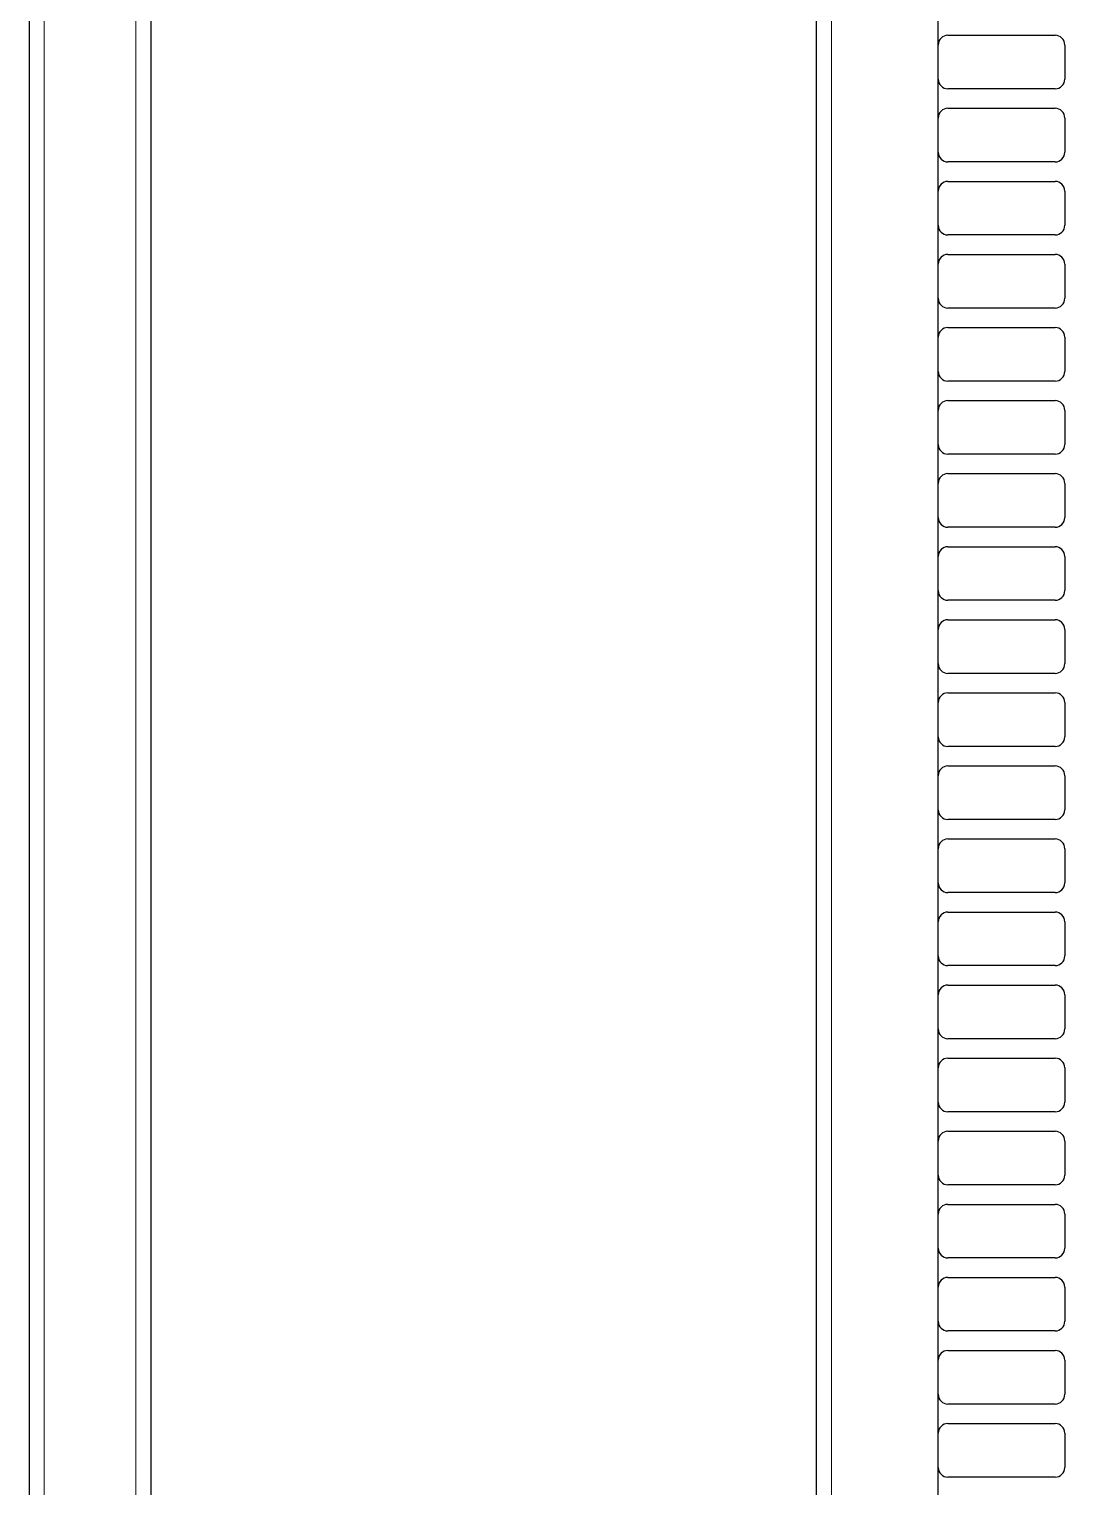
# Model space of a CAD drawing. Header units: millimetres. Extents: x -1039 to 1236, y -456 to 1988.
# Drawn here: x 123.6 to 336.2, y 1392.1 to 1691.3 of the extents above; entities that cross this region are included whole.
import ezdxf

# ---------------------------------------------------------------- set-up
doc = ezdxf.new("R2010")
doc.units = ezdxf.units.MM

msp = doc.modelspace()

# ---------------------------------------------------------------- linework, layer by layer
at = {"color": 8, "linetype": 'Continuous', "lineweight": 18}
for p, q in [((126.7, 1840.06), (126.7, -219.31)), ((145.5, -234.46), (145.5, 1840.06)), ((288.33, -242.94), (288.33, 1810.86))]:
    msp.add_line(p, q, dxfattribs=at)
at = {"color": 7, "linetype": 'Continuous', "lineweight": 25}
for p, q in [((148.6, 1840.06), (148.6, -231.56)), ((285.23, -242.94), (285.23, 1840.06)), ((123.6, 1810.86), (123.6, -223.94)), ((310.23, -242.94), (310.23, 1810.86)), ((312.23, 1690.06), (334.23, 1690.06)), ((336.23, 1688.06), (336.23, 1681.06)), ((334.23, 1679.06), (312.23, 1679.06)), ((312.23, 1675.06), (334.23, 1675.06)), ((336.23, 1673.06), (336.23, 1666.06)), ((334.23, 1664.06), (312.23, 1664.06)), ((312.23, 1660.06), (334.23, 1660.06)), ((336.23, 1658.06), (336.23, 1651.06)), ((334.23, 1649.06), (312.23, 1649.06)), ((312.23, 1645.06), (334.23, 1645.06)), ((336.23, 1643.06), (336.23, 1636.06)), ((334.23, 1634.06), (312.23, 1634.06)), ((312.23, 1630.06), (334.23, 1630.06)), ((336.23, 1628.06), (336.23, 1621.06)), ((334.23, 1619.06), (312.23, 1619.06)), ((312.23, 1615.06), (334.23, 1615.06)), ((336.23, 1613.06), (336.23, 1606.06)), ((334.23, 1604.06), (312.23, 1604.06)), ((312.23, 1600.06), (334.23, 1600.06)), ((336.23, 1598.06), (336.23, 1591.06)), ((334.23, 1589.06), (312.23, 1589.06)), ((312.23, 1585.06), (334.23, 1585.06)), ((336.23, 1583.06), (336.23, 1576.06)), ((334.23, 1574.06), (312.23, 1574.06)), ((312.23, 1570.06), (334.23, 1570.06)), ((336.23, 1568.06), (336.23, 1561.06)), ((334.23, 1559.06), (312.23, 1559.06)), ((312.23, 1555.06), (334.23, 1555.06)), ((336.23, 1553.06), (336.23, 1546.06)), ((334.23, 1544.06), (312.23, 1544.06)), ((312.23, 1540.06), (334.23, 1540.06)), ((336.23, 1538.06), (336.23, 1531.06)), ((334.23, 1529.06), (312.23, 1529.06)), ((312.23, 1525.06), (334.23, 1525.06)), ((336.23, 1523.06), (336.23, 1516.06)), ((334.23, 1514.06), (312.23, 1514.06)), ((312.23, 1510.06), (334.23, 1510.06)), ((336.23, 1508.06), (336.23, 1501.06)), ((334.23, 1499.06), (312.23, 1499.06)), ((312.23, 1495.06), (334.23, 1495.06)), ((336.23, 1493.06), (336.23, 1486.06)), ((334.23, 1484.06), (312.23, 1484.06)), ((312.23, 1480.06), (334.23, 1480.06)), ((336.23, 1478.06), (336.23, 1471.06)), ((334.23, 1469.06), (312.23, 1469.06)), ((312.23, 1465.06), (334.23, 1465.06)), ((336.23, 1463.06), (336.23, 1456.06)), ((334.23, 1454.06), (312.23, 1454.06)), ((312.23, 1450.06), (334.23, 1450.06)), ((336.23, 1448.06), (336.23, 1441.06)), ((334.23, 1439.06), (312.23, 1439.06)), ((312.23, 1435.06), (334.23, 1435.06)), ((336.23, 1433.06), (336.23, 1426.06)), ((334.23, 1424.06), (312.23, 1424.06)), ((312.23, 1420.06), (334.23, 1420.06)), ((336.23, 1418.06), (336.23, 1411.06)), ((334.23, 1409.06), (312.23, 1409.06)), ((312.23, 1405.06), (334.23, 1405.06)), ((336.23, 1403.06), (336.23, 1396.06)), ((334.23, 1394.06), (312.23, 1394.06))]:
    msp.add_line(p, q, dxfattribs=at)
for centre, start, end in [((312.23, 1688.06), 90, 180), ((334.23, 1688.06), 0, 90), ((312.23, 1681.06), 180, 270), ((334.23, 1681.06), 270, 0), ((312.23, 1673.06), 90, 180), ((334.23, 1673.06), 0, 90), ((312.23, 1666.06), 180, 270), ((334.23, 1666.06), 270, 0), ((312.23, 1658.06), 90, 180), ((334.23, 1658.06), 0, 90), ((312.23, 1651.06), 180, 270), ((334.23, 1651.06), 270, 0), ((312.23, 1643.06), 90, 180), ((334.23, 1643.06), 0, 90), ((312.23, 1636.06), 180, 270), ((334.23, 1636.06), 270, 0), ((312.23, 1628.06), 90, 180), ((334.23, 1628.06), 0, 90), ((312.23, 1621.06), 180, 270), ((334.23, 1621.06), 270, 0), ((312.23, 1613.06), 90, 180), ((334.23, 1613.06), 0, 90), ((312.23, 1606.06), 180, 270), ((334.23, 1606.06), 270, 0), ((312.23, 1598.06), 90, 180), ((334.23, 1598.06), 0, 90), ((312.23, 1591.06), 180, 270), ((334.23, 1591.06), 270, 0), ((312.23, 1583.06), 90, 180), ((334.23, 1583.06), 0, 90), ((312.23, 1576.06), 180, 270), ((334.23, 1576.06), 270, 0), ((312.23, 1568.06), 90, 180), ((334.23, 1568.06), 0, 90), ((312.23, 1561.06), 180, 270), ((334.23, 1561.06), 270, 0), ((312.23, 1553.06), 90, 180), ((334.23, 1553.06), 0, 90), ((312.23, 1546.06), 180, 270), ((334.23, 1546.06), 270, 0), ((312.23, 1538.06), 90, 180), ((334.23, 1538.06), 0, 90), ((312.23, 1531.06), 180, 270), ((334.23, 1531.06), 270, 0), ((312.23, 1523.06), 90, 180), ((334.23, 1523.06), 0, 90), ((312.23, 1516.06), 180, 270), ((334.23, 1516.06), 270, 0), ((312.23, 1508.06), 90, 180), ((334.23, 1508.06), 0, 90), ((312.23, 1501.06), 180, 270), ((334.23, 1501.06), 270, 0), ((312.23, 1493.06), 90, 180), ((334.23, 1493.06), 0, 90), ((312.23, 1486.06), 180, 270), ((334.23, 1486.06), 270, 0), ((312.23, 1478.06), 90, 180), ((334.23, 1478.06), 0, 90), ((312.23, 1471.06), 180, 270), ((334.23, 1471.06), 270, 0), ((312.23, 1463.06), 90, 180), ((334.23, 1463.06), 0, 90), ((312.23, 1456.06), 180, 270), ((334.23, 1456.06), 270, 0), ((312.23, 1448.06), 90, 180), ((334.23, 1448.06), 0, 90), ((312.23, 1441.06), 180, 270), ((334.23, 1441.06), 270, 0), ((312.23, 1433.06), 90, 180), ((334.23, 1433.06), 0, 90), ((312.23, 1426.06), 180, 270), ((334.23, 1426.06), 270, 0), ((312.23, 1418.06), 90, 180), ((334.23, 1418.06), 0, 90), ((312.23, 1411.06), 180, 270), ((334.23, 1411.06), 270, 0), ((312.23, 1403.06), 90, 180), ((334.23, 1403.06), 0, 90), ((312.23, 1396.06), 180, 270), ((334.23, 1396.06), 270, 0)]:
    msp.add_arc(centre, 2, start, end, dxfattribs=at)

doc.saveas('drawing.dxf')
